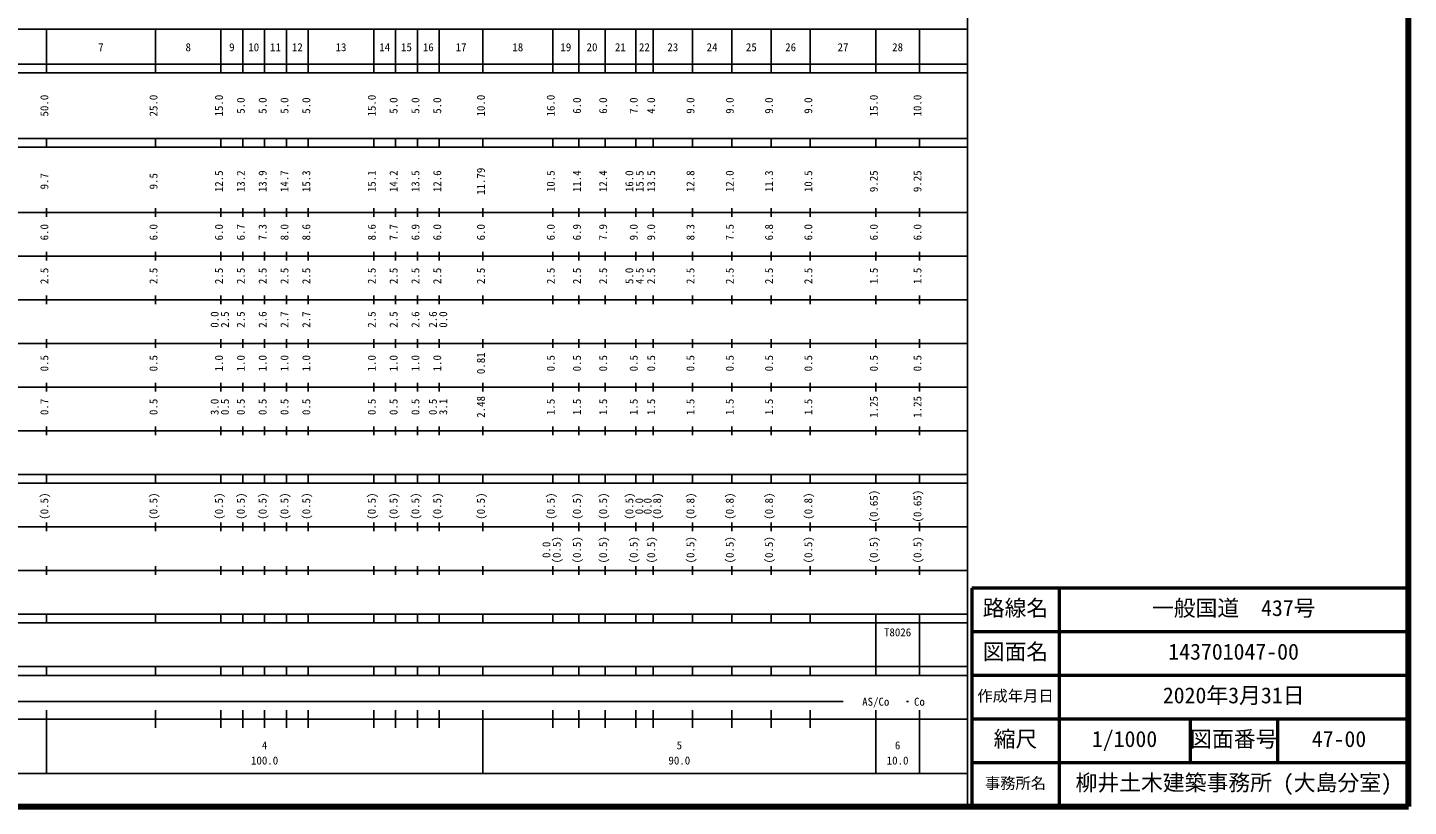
# Model space of a CAD drawing. Units: millimetres on the paper. Extents: x 40 to 680, y 20 to 380.
# Drawn here: x 363.7 to 680, y 20 to 198.4 of the extents above; entities that cross this region are included whole.
import ezdxf
from ezdxf.enums import TextEntityAlignment as Align

# ---------------------------------------------------------------- set-up
doc = ezdxf.new("R2010")
doc.units = ezdxf.units.MM
for name, color, linetype, lineweight in [('M-TTL', 2, 'Continuous', 140), ('M-TTL-BAND', 7, 'Continuous', 25), ('M-TTL-FRAM', 2, 'Continuous', 50), ('M-TTL-LINE', 7, 'Continuous', 50)]:
    doc.layers.add(name, color=color, linetype=linetype, lineweight=lineweight)
doc.layers.add('M-TTL-TXT', color=7, linetype='Continuous')
doc.styles.add('ＭＳ ゴシック', font='')
doc.styles.get('ＭＳ ゴシック').set_extended_font_data('MS Gothic')

msp = doc.modelspace()

# ---------------------------------------------------------------- linework, layer by layer
at = {"layer": 'M-TTL'}
for p, q in [((680, 20), (680, 380)), ((40, 20), (680, 20))]:
    msp.add_line(p, q, dxfattribs=at)
at = {"layer": 'M-TTL-BAND'}
for p, q in [((579, 20), (579, 370)), ((68, 198), (579, 198)), ((368, 188), (368, 198)), ((393, 188), (393, 198)), ((408, 188), (408, 198)), ((413, 188), (413, 198)), ((418, 188), (418, 198)), ((423, 188), (423, 198)), ((428, 188), (428, 198)), ((443, 188), (443, 198)), ((448, 188), (448, 198)), ((453, 188), (453, 198)), ((458, 188), (458, 198)), ((468, 188), (468, 198)), ((484, 188), (484, 198)), ((490, 188), (490, 198)), ((496, 188), (496, 198)), ((503, 188), (503, 198)), ((507, 188), (507, 198)), ((516, 188), (516, 198)), ((525, 188), (525, 198)), ((534, 188), (534, 198)), ((543, 188), (543, 198)), ((558, 188), (558, 198)), ((568, 188), (568, 198)), ((40, 190), (579, 190)), ((40, 188), (579, 188)), ((40, 173), (579, 173)), ((40, 171), (579, 171)), ((368, 171), (368, 173)), ((393, 171), (393, 173)), ((408, 171), (408, 173)), ((413, 171), (413, 173)), ((418, 171), (418, 173)), ((423, 171), (423, 173)), ((428, 171), (428, 173)), ((443, 171), (443, 173)), ((448, 171), (448, 173)), ((453, 171), (453, 173)), ((458, 171), (458, 173)), ((468, 171), (468, 173)), ((484, 171), (484, 173)), ((490, 171), (490, 173)), ((496, 171), (496, 173)), ((503, 171), (503, 173)), ((507, 171), (507, 173)), ((516, 171), (516, 173)), ((525, 171), (525, 173)), ((534, 171), (534, 173)), ((543, 171), (543, 173)), ((558, 171), (558, 173)), ((568, 171), (568, 173)), ((40, 156), (579, 156)), ((368, 155), (368, 157)), ((393, 155), (393, 157)), ((408, 155), (408, 157)), ((413, 155), (413, 157)), ((418, 155), (418, 157)), ((423, 155), (423, 157)), ((428, 155), (428, 157)), ((443, 155), (443, 157)), ((448, 155), (448, 157)), ((453, 155), (453, 157)), ((458, 155), (458, 157)), ((468, 155), (468, 157)), ((484, 155), (484, 157)), ((490, 155), (490, 157)), ((496, 155), (496, 157)), ((503, 155), (503, 157)), ((507, 155), (507, 157)), ((516, 155), (516, 157)), ((525, 155), (525, 157)), ((534, 155), (534, 157)), ((543, 155), (543, 157)), ((558, 155), (558, 157)), ((568, 155), (568, 157)), ((46, 146), (579, 146)), ((368, 145), (368, 147)), ((393, 145), (393, 147)), ((408, 145), (408, 147)), ((413, 145), (413, 147)), ((418, 145), (418, 147)), ((423, 145), (423, 147)), ((428, 145), (428, 147)), ((443, 145), (443, 147)), ((448, 145), (448, 147)), ((453, 145), (453, 147)), ((458, 145), (458, 147)), ((468, 145), (468, 147)), ((484, 145), (484, 147)), ((490, 145), (490, 147)), ((496, 145), (496, 147)), ((503, 145), (503, 147)), ((507, 145), (507, 147)), ((516, 145), (516, 147)), ((525, 145), (525, 147)), ((534, 145), (534, 147)), ((543, 145), (543, 147)), ((558, 145), (558, 147)), ((568, 145), (568, 147)), ((368, 135), (368, 137)), ((393, 135), (393, 137)), ((408, 135), (408, 137)), ((413, 135), (413, 137)), ((418, 135), (418, 137)), ((423, 135), (423, 137)), ((428, 135), (428, 137)), ((443, 135), (443, 137)), ((448, 135), (448, 137)), ((453, 135), (453, 137)), ((458, 135), (458, 137)), ((468, 135), (468, 137)), ((484, 135), (484, 137)), ((490, 135), (490, 137)), ((496, 135), (496, 137)), ((503, 135), (503, 137)), ((507, 135), (507, 137)), ((516, 135), (516, 137)), ((525, 135), (525, 137)), ((534, 135), (534, 137)), ((543, 135), (543, 137)), ((558, 135), (558, 137)), ((568, 135), (568, 137)), ((52, 136), (579, 136)), ((368, 125), (368, 127)), ((393, 125), (393, 127)), ((408, 125), (408, 127)), ((413, 125), (413, 127)), ((418, 125), (418, 127)), ((423, 125), (423, 127)), ((428, 125), (428, 127)), ((443, 125), (443, 127)), ((448, 125), (448, 127)), ((453, 125), (453, 127)), ((458, 125), (458, 127)), ((468, 125), (468, 127)), ((484, 125), (484, 127)), ((490, 125), (490, 127)), ((496, 125), (496, 127)), ((503, 125), (503, 127)), ((507, 125), (507, 127)), ((516, 125), (516, 127)), ((525, 125), (525, 127)), ((534, 125), (534, 127)), ((543, 125), (543, 127)), ((558, 125), (558, 127)), ((568, 125), (568, 127)), ((46, 126), (579, 126)), ((52, 116), (579, 116)), ((368, 115), (368, 117)), ((393, 115), (393, 117)), ((408, 115), (408, 117)), ((413, 115), (413, 117)), ((418, 115), (418, 117)), ((423, 115), (423, 117)), ((428, 115), (428, 117)), ((443, 115), (443, 117)), ((448, 115), (448, 117)), ((453, 115), (453, 117)), ((458, 115), (458, 117)), ((468, 115), (468, 117)), ((484, 115), (484, 117)), ((490, 115), (490, 117)), ((496, 115), (496, 117)), ((503, 115), (503, 117)), ((507, 115), (507, 117)), ((516, 115), (516, 117)), ((525, 115), (525, 117)), ((534, 115), (534, 117)), ((543, 115), (543, 117)), ((558, 115), (558, 117)), ((568, 115), (568, 117)), ((46, 106), (579, 106)), ((368, 105), (368, 107)), ((393, 105), (393, 107)), ((408, 105), (408, 107)), ((413, 105), (413, 107)), ((418, 105), (418, 107)), ((423, 105), (423, 107)), ((428, 105), (428, 107)), ((443, 105), (443, 107)), ((448, 105), (448, 107)), ((453, 105), (453, 107)), ((458, 105), (458, 107)), ((468, 105), (468, 107)), ((484, 105), (484, 107)), ((490, 105), (490, 107)), ((496, 105), (496, 107)), ((503, 105), (503, 107)), ((507, 105), (507, 107)), ((516, 105), (516, 107)), ((525, 105), (525, 107)), ((534, 105), (534, 107)), ((543, 105), (543, 107)), ((558, 105), (558, 107)), ((568, 105), (568, 107)), ((40, 96), (579, 96)), ((368, 94), (368, 96)), ((393, 94), (393, 96)), ((408, 94), (408, 96)), ((413, 94), (413, 96)), ((418, 94), (418, 96)), ((423, 94), (423, 96)), ((428, 94), (428, 96)), ((443, 94), (443, 96)), ((448, 94), (448, 96)), ((453, 94), (453, 96)), ((458, 94), (458, 96)), ((468, 94), (468, 96)), ((484, 94), (484, 96)), ((490, 94), (490, 96)), ((496, 94), (496, 96)), ((503, 94), (503, 96)), ((507, 94), (507, 96)), ((516, 94), (516, 96)), ((525, 94), (525, 96)), ((534, 94), (534, 96)), ((543, 94), (543, 96)), ((558, 94), (558, 96)), ((568, 94), (568, 96)), ((40, 94), (579, 94)), ((49, 84), (579, 84)), ((368, 83), (368, 85)), ((393, 83), (393, 85)), ((408, 83), (408, 85)), ((413, 83), (413, 85)), ((418, 83), (418, 85)), ((423, 83), (423, 85)), ((428, 83), (428, 85)), ((443, 83), (443, 85)), ((448, 83), (448, 85)), ((453, 83), (453, 85)), ((458, 83), (458, 85)), ((468, 83), (468, 85)), ((484, 83), (484, 85)), ((490, 83), (490, 85)), ((496, 83), (496, 85)), ((503, 83), (503, 85)), ((507, 83), (507, 85)), ((516, 83), (516, 85)), ((525, 83), (525, 85)), ((534, 83), (534, 85)), ((543, 83), (543, 85)), ((558, 83), (558, 85)), ((568, 83), (568, 85)), ((40, 74), (579, 74)), ((368, 73), (368, 75)), ((393, 73), (393, 75)), ((408, 73), (408, 75)), ((413, 73), (413, 75)), ((418, 73), (418, 75)), ((423, 73), (423, 75)), ((428, 73), (428, 75)), ((443, 73), (443, 75)), ((448, 73), (448, 75)), ((453, 73), (453, 75)), ((458, 73), (458, 75)), ((468, 73), (468, 75)), ((484, 73), (484, 75)), ((490, 73), (490, 75)), ((496, 73), (496, 75)), ((503, 73), (503, 75)), ((507, 73), (507, 75)), ((516, 73), (516, 75)), ((525, 73), (525, 75)), ((534, 73), (534, 75)), ((543, 73), (543, 75)), ((558, 73), (558, 75)), ((568, 73), (568, 75)), ((40, 64), (579, 64)), ((368, 62), (368, 64)), ((393, 62), (393, 64)), ((408, 62), (408, 64)), ((413, 62), (413, 64)), ((418, 62), (418, 64)), ((423, 62), (423, 64)), ((428, 62), (428, 64)), ((443, 62), (443, 64)), ((448, 62), (448, 64)), ((453, 62), (453, 64)), ((458, 62), (458, 64)), ((468, 62), (468, 64)), ((484, 62), (484, 64)), ((490, 62), (490, 64)), ((496, 62), (496, 64)), ((503, 62), (503, 64)), ((507, 62), (507, 64)), ((516, 62), (516, 64)), ((525, 62), (525, 64)), ((534, 62), (534, 64)), ((543, 62), (543, 64)), ((558, 62), (558, 64)), ((568, 62), (568, 64)), ((40, 62), (579, 62)), ((558, 52), (558, 62)), ((568, 52), (568, 62)), ((40, 52), (579, 52)), ((368, 50), (368, 52)), ((393, 50), (393, 52)), ((408, 50), (408, 52)), ((413, 50), (413, 52)), ((418, 50), (418, 52)), ((423, 50), (423, 52)), ((428, 50), (428, 52)), ((443, 50), (443, 52)), ((448, 50), (448, 52)), ((453, 50), (453, 52)), ((458, 50), (458, 52)), ((468, 50), (468, 52)), ((484, 50), (484, 52)), ((490, 50), (490, 52)), ((496, 50), (496, 52)), ((503, 50), (503, 52)), ((507, 50), (507, 52)), ((516, 50), (516, 52)), ((525, 50), (525, 52)), ((534, 50), (534, 52)), ((543, 50), (543, 52)), ((558, 50), (558, 52)), ((568, 50), (568, 52)), ((40, 50), (579, 50)), ((71, 44), (550.5, 44)), ((368, 27.5), (368, 42)), ((393, 38), (393, 42)), ((408, 38), (408, 42)), ((413, 38), (413, 42)), ((418, 38), (418, 42)), ((423, 38), (423, 42)), ((428, 38), (428, 42)), ((443, 38), (443, 42)), ((448, 38), (448, 42)), ((453, 38), (453, 42)), ((458, 38), (458, 42)), ((468, 27.5), (468, 42)), ((484, 38), (484, 42)), ((490, 38), (490, 42)), ((496, 38), (496, 42)), ((503, 38), (503, 42)), ((507, 38), (507, 42)), ((516, 38), (516, 42)), ((525, 38), (525, 42)), ((534, 38), (534, 42)), ((543, 38), (543, 42)), ((558, 27.5), (558, 42)), ((565.5, 44), (565, 44)), ((568, 27.5), (568, 42)), ((40, 40), (579, 40)), ((68, 27.5), (579, 27.5))]:
    msp.add_line(p, q, dxfattribs=at)
at = {"layer": 'M-TTL-FRAM'}
for p, q in [((680, 70), (580, 70)), ((580, 70), (580, 20))]:
    msp.add_line(p, q, dxfattribs=at)
at = {"layer": 'M-TTL-LINE'}
for p, q in [((600, 70), (600, 20)), ((680, 60), (580, 60)), ((680, 50), (580, 50)), ((680, 40), (580, 40)), ((630, 40), (630, 30)), ((650, 40), (650, 30)), ((680, 30), (580, 30))]:
    msp.add_line(p, q, dxfattribs=at)

# ---------------------------------------------------------------- texts
at = {"layer": 'M-TTL-BAND', "style": 'ＭＳ ゴシック'}
for s, p in [('7', (379.875, 192.405)), ('8', (399.875, 192.405)), ('9', (409.875, 192.405)), ('10', (414.25, 192.405)), ('11', (419.25, 192.405)), ('12', (424.25, 192.405)), ('13', (434.25, 192.405)), ('14', (444.25, 192.405)), ('15', (449.25, 192.405)), ('16', (454.25, 192.405)), ('17', (461.75, 192.405)), ('18', (474.75, 192.405)), ('19', (485.75, 192.405)), ('20', (491.75, 192.405)), ('21', (498.25, 192.405)), ('22', (503.75, 192.405)), ('23', (510.25, 192.405)), ('24', (519.25, 192.405)), ('25', (528.25, 192.405)), ('26', (537.25, 192.405)), ('27', (549.25, 192.405)), ('28', (561.75, 192.405)), ('T8026', (559.875, 58.405)), ('AS/Co', (554.875, 42.5)), ('Co', (566.75, 42.5)), ('4', (417.375, 32.523)), ('5', (512.375, 32.523)), ('6', (562.375, 32.523)), ('100.0', (414.875, 29.033)), ('90.0', (510.5, 29.033)), ('10.0', (560.5, 29.033))]:
    msp.add_text(s, height=1.833, dxfattribs=at).set_placement(p, align=Align.BOTTOM_LEFT)
for s, p in [('50.0', (369, 178)), ('25.0', (394, 178)), ('15.0', (409, 178)), ('5.0', (414, 178.625)), ('5.0', (419, 178.625)), ('5.0', (424, 178.625)), ('5.0', (429, 178.625)), ('15.0', (444, 178)), ('5.0', (449, 178.625)), ('5.0', (454, 178.625)), ('5.0', (459, 178.625)), ('10.0', (469, 178)), ('16.0', (485, 178)), ('6.0', (491, 178.625)), ('6.0', (497, 178.625)), ('7.0', (504, 178.625)), ('4.0', (508, 178.625)), ('9.0', (517, 178.625)), ('9.0', (526, 178.625)), ('9.0', (535, 178.625)), ('9.0', (544, 178.625)), ('15.0', (559, 178)), ('10.0', (569, 178)), ('9.7', (369, 161.299)), ('9.5', (394, 161.299)), ('12.5', (409, 160.674)), ('13.2', (414, 160.674)), ('13.9', (419, 160.674)), ('14.7', (424, 160.674)), ('15.3', (429, 160.674)), ('15.1', (444, 160.674)), ('14.2', (449, 160.674)), ('13.5', (454, 160.674)), ('12.6', (459, 160.674)), ('11.79', (469, 160.049)), ('10.5', (485, 160.674)), ('11.4', (491, 160.674)), ('12.4', (497, 160.674)), ('16.0', (503, 160.674)), ('15.5', (505.37, 160.674)), ('13.5', (508, 160.674)), ('12.8', (517, 160.674)), ('12.0', (526, 160.674)), ('11.3', (535, 160.674)), ('10.5', (544, 160.674)), ('9.25', (559, 160.674)), ('9.25', (569, 160.674)), ('6.0', (369, 149.625)), ('6.0', (394, 149.625)), ('6.0', (409, 149.625)), ('6.7', (414, 149.625)), ('7.3', (419, 149.625)), ('8.0', (424, 149.625)), ('8.6', (429, 149.625)), ('8.6', (444, 149.625)), ('7.7', (449, 149.625)), ('6.9', (454, 149.625)), ('6.0', (459, 149.625)), ('6.0', (469, 149.625)), ('6.0', (485, 149.625)), ('6.9', (491, 149.625)), ('7.9', (497, 149.625)), ('9.0', (504, 149.625)), ('9.0', (508, 149.625)), ('8.3', (517, 149.625)), ('7.5', (526, 149.625)), ('6.8', (535, 149.625)), ('6.0', (544, 149.625)), ('6.0', (559, 149.625)), ('6.0', (569, 149.625)), ('2.5', (369, 139.625)), ('2.5', (394, 139.625)), ('2.5', (409, 139.625)), ('2.5', (414, 139.625)), ('2.5', (419, 139.625)), ('2.5', (424, 139.625)), ('2.5', (429, 139.625)), ('2.5', (444, 139.625)), ('2.5', (449, 139.625)), ('2.5', (454, 139.625)), ('2.5', (459, 139.625)), ('2.5', (469, 139.625)), ('2.5', (485, 139.625)), ('2.5', (491, 139.625)), ('2.5', (497, 139.625)), ('5.0', (503, 139.625)), ('4.5', (505.37, 139.625)), ('2.5', (508, 139.625)), ('2.5', (517, 139.625)), ('2.5', (526, 139.625)), ('2.5', (535, 139.625)), ('2.5', (544, 139.625)), ('1.5', (559, 139.625)), ('1.5', (569, 139.625)), ('0.0', (408, 129.625)), ('2.5', (410.37, 129.625)), ('2.5', (414, 129.625)), ('2.6', (419, 129.625)), ('2.7', (424, 129.625)), ('2.7', (429, 129.625)), ('2.5', (444, 129.625)), ('2.5', (449, 129.625)), ('2.6', (454, 129.625)), ('2.6', (458, 129.625)), ('0.0', (460.37, 129.625)), ('0.81', (469, 119)), ('0.5', (369, 119.625)), ('0.5', (394, 119.625)), ('1.0', (409, 119.625)), ('1.0', (414, 119.625)), ('1.0', (419, 119.625)), ('1.0', (424, 119.625)), ('1.0', (429, 119.625)), ('1.0', (444, 119.625)), ('1.0', (449, 119.625)), ('1.0', (454, 119.625)), ('1.0', (459, 119.625)), ('0.5', (485, 119.625)), ('0.5', (491, 119.625)), ('0.5', (497, 119.625)), ('0.5', (504, 119.625)), ('0.5', (508, 119.625)), ('0.5', (517, 119.625)), ('0.5', (526, 119.625)), ('0.5', (535, 119.625)), ('0.5', (544, 119.625)), ('0.5', (559, 119.625)), ('0.5', (569, 119.625)), ('0.7', (369, 109.625)), ('0.5', (394, 109.625)), ('3.0', (408, 109.625)), ('0.5', (410.37, 109.625)), ('0.5', (414, 109.625)), ('0.5', (419, 109.625)), ('0.5', (424, 109.625)), ('0.5', (429, 109.625)), ('0.5', (444, 109.625)), ('0.5', (449, 109.625)), ('0.5', (454, 109.625)), ('0.5', (458, 109.625)), ('3.1', (460.37, 109.625)), ('2.48', (469, 109)), ('1.5', (485, 109.625)), ('1.5', (491, 109.625)), ('1.5', (497, 109.625)), ('1.5', (504, 109.625)), ('1.5', (508, 109.625)), ('1.5', (517, 109.625)), ('1.5', (526, 109.625)), ('1.5', (535, 109.625)), ('1.5', (544, 109.625)), ('1.25', (559, 109)), ('1.25', (569, 109)), ('(0.65)', (559, 85.014)), ('(0.65)', (569, 85.014)), ('(0.5)', (369, 85.639)), ('(0.5)', (394, 85.639)), ('(0.5)', (409, 85.639)), ('(0.5)', (414, 85.639)), ('(0.5)', (419, 85.639)), ('(0.5)', (424, 85.639)), ('(0.5)', (429, 85.639)), ('(0.5)', (444, 85.639)), ('(0.5)', (449, 85.639)), ('(0.5)', (454, 85.639)), ('(0.5)', (459, 85.639)), ('(0.5)', (469, 85.639)), ('(0.5)', (485, 85.639)), ('(0.5)', (491, 85.639)), ('(0.5)', (497, 85.639)), ('(0.5)', (503, 85.639)), ('0.0', (505.27, 86.889)), ('0.0', (507.2, 86.889)), ('(0.8)', (509.37, 85.639)), ('(0.8)', (517, 85.639)), ('(0.8)', (526, 85.639)), ('(0.8)', (535, 85.639)), ('(0.8)', (544, 85.639)), ('0.0', (484, 76.889)), ('(0.5)', (486.37, 75.639)), ('(0.5)', (491, 75.639)), ('(0.5)', (497, 75.639)), ('(0.5)', (504, 75.639)), ('(0.5)', (508, 75.639)), ('(0.5)', (517, 75.639)), ('(0.5)', (526, 75.639)), ('(0.5)', (535, 75.639)), ('(0.5)', (544, 75.639)), ('(0.5)', (559, 75.639)), ('(0.5)', (569, 75.639))]:
    msp.add_text(s, height=1.833, rotation=90, dxfattribs=at).set_placement(p, align=Align.BOTTOM_LEFT)
at = {"layer": 'M-TTL-TXT', "style": 'ＭＳ ゴシック'}
for s, height, p in [('路線名', 3.666, (582.5, 62.5)), ('一般国道\u3000437号', 3.666, (621.25, 62.5)), ('図面名', 3.666, (582.5, 52.5)), ('143701047-00', 3.666, (625, 52.5)), ('2020年3月31日', 3.666, (623.75, 42.5)), ('作成年月日', 2.566, (581.25, 43.25)), ('縮尺', 3.666, (585, 32.5)), ('1/1000', 3.666, (607.5, 32.5)), ('図面番号', 3.666, (630, 32.5)), ('47-00', 3.666, (657.875, 32.5)), ('事務所名', 2.566, (583, 23.25)), ('柳井土木建築事務所 (大島分室)', 3.666, (603.75, 22.5))]:
    msp.add_text(s, height=height, dxfattribs=at).set_placement(p, align=Align.BOTTOM_LEFT)

doc.saveas('drawing.dxf')
